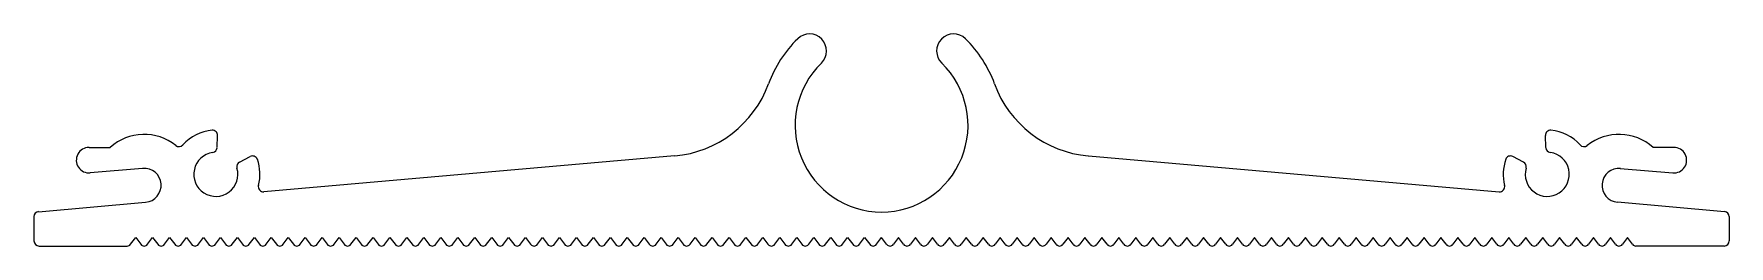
# Model space of a CAD drawing. Extents: x 911 to 1011, y 2286 to 2298.
import ezdxf

# ---------------------------------------------------------------- set-up
doc = ezdxf.new("R2010")
doc.units = 0
doc.layers.get('0').update_dxf_attribs({"linetype": 'CONTINUOUS'})

msp = doc.modelspace()

# ---------------------------------------------------------------- linework, layer by layer
for p, q in [((921.87, 2291.59), (921.9, 2292.3)), ((1000.26, 2291.59), (1000.23, 2292.3)), ((914.32, 2291.6), (915.56, 2291.6)), ((923.19, 2290.74), (923.82, 2291.07)), ((948.86, 2291.11), (924.63, 2288.99)), ((973.27, 2291.11), (997.51, 2288.99)), ((998.94, 2290.74), (998.31, 2291.07)), ((1007.81, 2291.6), (1006.58, 2291.6)), ((917.48, 2290.37), (914.38, 2290.1)), ((1004.65, 2290.37), (1007.75, 2290.1)), ((911.34, 2287.82), (917.65, 2288.38)), ((1010.79, 2287.82), (1004.48, 2288.38)), ((911.07, 2287.53), (911.07, 2286.1)), ((1011.07, 2287.53), (1011.07, 2286.1)), ((916.77, 2285.9), (917.07, 2286.3)), ((917.07, 2286.3), (917.37, 2285.9)), ((917.77, 2285.9), (918.07, 2286.3)), ((918.07, 2286.3), (918.37, 2285.9)), ((918.77, 2285.9), (919.07, 2286.3)), ((919.07, 2286.3), (919.37, 2285.9)), ((919.77, 2285.9), (920.07, 2286.3)), ((920.07, 2286.3), (920.37, 2285.9)), ((920.77, 2285.9), (921.07, 2286.3)), ((921.07, 2286.3), (921.37, 2285.9)), ((921.77, 2285.9), (922.07, 2286.3)), ((922.07, 2286.3), (922.37, 2285.9)), ((922.77, 2285.9), (923.07, 2286.3)), ((923.07, 2286.3), (923.37, 2285.9)), ((923.77, 2285.9), (924.07, 2286.3)), ((924.07, 2286.3), (924.37, 2285.9)), ((924.77, 2285.9), (925.07, 2286.3)), ((925.07, 2286.3), (925.37, 2285.9)), ((925.77, 2285.9), (926.07, 2286.3)), ((926.07, 2286.3), (926.37, 2285.9)), ((926.77, 2285.9), (927.07, 2286.3)), ((927.07, 2286.3), (927.37, 2285.9)), ((927.77, 2285.9), (928.07, 2286.3)), ((928.07, 2286.3), (928.37, 2285.9)), ((928.77, 2285.9), (929.07, 2286.3)), ((929.07, 2286.3), (929.37, 2285.9)), ((929.77, 2285.9), (930.07, 2286.3)), ((930.07, 2286.3), (930.37, 2285.9)), ((930.77, 2285.9), (931.07, 2286.3)), ((931.07, 2286.3), (931.37, 2285.9)), ((931.77, 2285.9), (932.07, 2286.3)), ((932.07, 2286.3), (932.37, 2285.9)), ((932.77, 2285.9), (933.07, 2286.3)), ((933.07, 2286.3), (933.37, 2285.9)), ((933.77, 2285.9), (934.07, 2286.3)), ((934.07, 2286.3), (934.37, 2285.9)), ((934.77, 2285.9), (935.07, 2286.3)), ((935.07, 2286.3), (935.37, 2285.9)), ((935.77, 2285.9), (936.07, 2286.3)), ((936.07, 2286.3), (936.37, 2285.9)), ((936.77, 2285.9), (937.07, 2286.3)), ((937.07, 2286.3), (937.37, 2285.9)), ((937.77, 2285.9), (938.07, 2286.3)), ((938.07, 2286.3), (938.37, 2285.9)), ((938.77, 2285.9), (939.07, 2286.3)), ((939.07, 2286.3), (939.37, 2285.9)), ((939.77, 2285.9), (940.07, 2286.3)), ((940.07, 2286.3), (940.37, 2285.9)), ((940.77, 2285.9), (941.07, 2286.3)), ((941.07, 2286.3), (941.37, 2285.9)), ((941.77, 2285.9), (942.07, 2286.3)), ((942.07, 2286.3), (942.37, 2285.9)), ((942.77, 2285.9), (943.07, 2286.3)), ((943.07, 2286.3), (943.37, 2285.9)), ((943.77, 2285.9), (944.07, 2286.3)), ((944.07, 2286.3), (944.37, 2285.9)), ((944.77, 2285.9), (945.07, 2286.3)), ((945.07, 2286.3), (945.37, 2285.9)), ((945.77, 2285.9), (946.07, 2286.3)), ((946.07, 2286.3), (946.37, 2285.9)), ((946.77, 2285.9), (947.07, 2286.3)), ((947.07, 2286.3), (947.37, 2285.9)), ((947.77, 2285.9), (948.07, 2286.3)), ((948.07, 2286.3), (948.37, 2285.9)), ((948.77, 2285.9), (949.07, 2286.3)), ((949.07, 2286.3), (949.37, 2285.9)), ((949.77, 2285.9), (950.07, 2286.3)), ((950.07, 2286.3), (950.37, 2285.9)), ((950.77, 2285.9), (951.07, 2286.3)), ((951.07, 2286.3), (951.37, 2285.9)), ((951.77, 2285.9), (952.07, 2286.3)), ((952.07, 2286.3), (952.37, 2285.9)), ((952.77, 2285.9), (953.07, 2286.3)), ((953.07, 2286.3), (953.37, 2285.9)), ((953.77, 2285.9), (954.07, 2286.3)), ((954.07, 2286.3), (954.37, 2285.9)), ((954.77, 2285.9), (955.07, 2286.3)), ((955.07, 2286.3), (955.37, 2285.9)), ((955.77, 2285.9), (956.07, 2286.3)), ((956.07, 2286.3), (956.37, 2285.9)), ((956.77, 2285.9), (957.07, 2286.3)), ((957.07, 2286.3), (957.37, 2285.9)), ((957.77, 2285.9), (958.07, 2286.3)), ((958.07, 2286.3), (958.37, 2285.9)), ((958.77, 2285.9), (959.07, 2286.3)), ((959.07, 2286.3), (959.37, 2285.9)), ((959.77, 2285.9), (960.07, 2286.3)), ((960.07, 2286.3), (960.37, 2285.9)), ((960.77, 2285.9), (961.07, 2286.3)), ((961.37, 2285.9), (961.07, 2286.3)), ((962.07, 2286.3), (961.77, 2285.9)), ((962.37, 2285.9), (962.07, 2286.3)), ((963.07, 2286.3), (962.77, 2285.9)), ((963.37, 2285.9), (963.07, 2286.3)), ((964.07, 2286.3), (963.77, 2285.9)), ((964.37, 2285.9), (964.07, 2286.3)), ((965.07, 2286.3), (964.77, 2285.9)), ((965.37, 2285.9), (965.07, 2286.3)), ((966.07, 2286.3), (965.77, 2285.9)), ((966.37, 2285.9), (966.07, 2286.3)), ((967.07, 2286.3), (966.77, 2285.9)), ((967.37, 2285.9), (967.07, 2286.3)), ((968.07, 2286.3), (967.77, 2285.9)), ((968.37, 2285.9), (968.07, 2286.3)), ((969.07, 2286.3), (968.77, 2285.9)), ((969.37, 2285.9), (969.07, 2286.3)), ((970.07, 2286.3), (969.77, 2285.9)), ((970.37, 2285.9), (970.07, 2286.3)), ((971.07, 2286.3), (970.77, 2285.9)), ((971.37, 2285.9), (971.07, 2286.3)), ((972.07, 2286.3), (971.77, 2285.9)), ((972.37, 2285.9), (972.07, 2286.3)), ((973.07, 2286.3), (972.77, 2285.9)), ((973.37, 2285.9), (973.07, 2286.3)), ((974.07, 2286.3), (973.77, 2285.9)), ((974.37, 2285.9), (974.07, 2286.3)), ((975.07, 2286.3), (974.77, 2285.9)), ((975.37, 2285.9), (975.07, 2286.3)), ((976.07, 2286.3), (975.77, 2285.9)), ((976.37, 2285.9), (976.07, 2286.3)), ((977.07, 2286.3), (976.77, 2285.9)), ((977.37, 2285.9), (977.07, 2286.3)), ((978.07, 2286.3), (977.77, 2285.9)), ((978.37, 2285.9), (978.07, 2286.3)), ((979.07, 2286.3), (978.77, 2285.9)), ((979.37, 2285.9), (979.07, 2286.3)), ((980.07, 2286.3), (979.77, 2285.9)), ((980.37, 2285.9), (980.07, 2286.3)), ((981.07, 2286.3), (980.77, 2285.9)), ((981.37, 2285.9), (981.07, 2286.3)), ((982.07, 2286.3), (981.77, 2285.9)), ((982.37, 2285.9), (982.07, 2286.3)), ((983.07, 2286.3), (982.77, 2285.9)), ((983.37, 2285.9), (983.07, 2286.3)), ((984.07, 2286.3), (983.77, 2285.9)), ((984.37, 2285.9), (984.07, 2286.3)), ((985.07, 2286.3), (984.77, 2285.9)), ((985.37, 2285.9), (985.07, 2286.3)), ((986.07, 2286.3), (985.77, 2285.9)), ((986.37, 2285.9), (986.07, 2286.3)), ((987.07, 2286.3), (986.77, 2285.9)), ((987.37, 2285.9), (987.07, 2286.3)), ((988.07, 2286.3), (987.77, 2285.9)), ((988.37, 2285.9), (988.07, 2286.3)), ((989.07, 2286.3), (988.77, 2285.9)), ((989.37, 2285.9), (989.07, 2286.3)), ((990.07, 2286.3), (989.77, 2285.9)), ((990.37, 2285.9), (990.07, 2286.3)), ((991.07, 2286.3), (990.77, 2285.9)), ((991.37, 2285.9), (991.07, 2286.3)), ((992.07, 2286.3), (991.77, 2285.9)), ((992.37, 2285.9), (992.07, 2286.3)), ((993.07, 2286.3), (992.77, 2285.9)), ((993.37, 2285.9), (993.07, 2286.3)), ((994.07, 2286.3), (993.77, 2285.9)), ((994.37, 2285.9), (994.07, 2286.3)), ((995.07, 2286.3), (994.77, 2285.9)), ((995.37, 2285.9), (995.07, 2286.3)), ((996.07, 2286.3), (995.77, 2285.9)), ((996.37, 2285.9), (996.07, 2286.3)), ((997.07, 2286.3), (996.77, 2285.9)), ((997.37, 2285.9), (997.07, 2286.3)), ((998.07, 2286.3), (997.77, 2285.9)), ((998.37, 2285.9), (998.07, 2286.3)), ((999.07, 2286.3), (998.77, 2285.9)), ((999.37, 2285.9), (999.07, 2286.3)), ((1000.07, 2286.3), (999.77, 2285.9)), ((1000.37, 2285.9), (1000.07, 2286.3)), ((1001.07, 2286.3), (1000.77, 2285.9)), ((1001.37, 2285.9), (1001.07, 2286.3)), ((1002.07, 2286.3), (1001.77, 2285.9)), ((1002.37, 2285.9), (1002.07, 2286.3)), ((1003.07, 2286.3), (1002.77, 2285.9)), ((1003.37, 2285.9), (1003.07, 2286.3)), ((1004.07, 2286.3), (1003.77, 2285.9)), ((1004.37, 2285.9), (1004.07, 2286.3)), ((1005.07, 2286.3), (1004.77, 2285.9)), ((1005.37, 2285.9), (1005.07, 2286.3)), ((911.37, 2285.8), (916.57, 2285.8)), ((1010.77, 2285.8), (1005.57, 2285.8))]:
    msp.add_line(p, q)
for centre, radius, start, end in [((956.82, 2297.28), 1, 314.1645, 134.1645), ((965.32, 2297.28), 1, 45.8355, 225.8355), ((961.07, 2292.9), 7.1, 134.1645, 159.8624), ((961.07, 2292.9), 7.1, 20.1376, 45.8355), ((961.07, 2292.9), 5.1, 134.1645, 270), ((961.07, 2292.9), 5.1, 270, 45.8355), ((948.3, 2297.58), 6.5, 275, 339.8624), ((973.83, 2297.58), 6.5, 200.1376, 265), ((917.57, 2289.37), 3, 51.3046, 132.0551), ((921.8, 2290.02), 2.6, 94.795, 138.3282), ((921.6, 2292.31), 0.3, 357.3003, 94.795), ((1000.53, 2292.31), 0.3, 85.205, 182.6997), ((1000.34, 2290.02), 2.6, 41.6718, 85.205), ((1004.57, 2289.37), 3, 47.9449, 128.6954), ((914.32, 2290.85), 0.752, 90, 275), ((919.63, 2291.95), 0.3, 231.3046, 318.3282), ((921.8, 2290.02), 1.3, 98.1072, 16.4931), ((921.57, 2291.6), 0.3, 278.1072, 357.3003), ((923.96, 2290.8), 0.3, 19.8053, 117.3), ((998.17, 2290.8), 0.3, 62.7, 160.1947), ((1000.34, 2290.02), 1.3, 163.5069, 81.8928), ((1000.56, 2291.6), 0.3, 182.6997, 261.8928), ((1002.5, 2291.95), 0.3, 221.6718, 308.6954), ((1007.81, 2290.85), 0.752, 265, 90), ((917.57, 2289.37), 1, 275, 95), ((923.33, 2290.47), 0.3, 117.3, 196.4931), ((921.8, 2290.02), 2.6, 345.3245, 19.8053), ((1000.34, 2290.02), 2.6, 160.1947, 194.6755), ((998.8, 2290.47), 0.3, 343.5069, 62.7), ((1004.57, 2289.37), 1, 85, 265), ((924.6, 2289.29), 0.3, 165.3245, 275), ((997.53, 2289.29), 0.3, 265, 14.6755), ((911.37, 2287.53), 0.3, 95, 180), ((1010.77, 2287.53), 0.3, 0, 85), ((911.37, 2286.1), 0.3, 180, 270), ((1010.77, 2286.1), 0.3, 270, 360), ((916.57, 2286.05), 0.25, 270, 323.1301), ((917.57, 2286.05), 0.25, 216.8699, 323.1301), ((918.57, 2286.05), 0.25, 216.8699, 323.1301), ((919.57, 2286.05), 0.25, 216.8699, 323.1301), ((920.57, 2286.05), 0.25, 216.8699, 323.1301), ((921.57, 2286.05), 0.25, 216.8699, 323.1301), ((922.57, 2286.05), 0.25, 216.8699, 323.1301), ((923.57, 2286.05), 0.25, 216.8699, 323.1301), ((924.57, 2286.05), 0.25, 216.8699, 323.1301), ((925.57, 2286.05), 0.25, 216.8699, 323.1301), ((926.57, 2286.05), 0.25, 216.8699, 323.1301), ((927.57, 2286.05), 0.25, 216.8699, 323.1301), ((928.57, 2286.05), 0.25, 216.8699, 323.1301), ((929.57, 2286.05), 0.25, 216.8699, 323.1301), ((930.57, 2286.05), 0.25, 216.8699, 323.1301), ((931.57, 2286.05), 0.25, 216.8699, 323.1301), ((932.57, 2286.05), 0.25, 216.8699, 323.1301), ((933.57, 2286.05), 0.25, 216.8699, 323.1301), ((934.57, 2286.05), 0.25, 216.8699, 323.1301), ((935.57, 2286.05), 0.25, 216.8699, 323.1301), ((936.57, 2286.05), 0.25, 216.8699, 323.1301), ((937.57, 2286.05), 0.25, 216.8699, 323.1301), ((938.57, 2286.05), 0.25, 216.8699, 323.1301), ((939.57, 2286.05), 0.25, 216.8699, 323.1301), ((940.57, 2286.05), 0.25, 216.8699, 323.1301), ((941.57, 2286.05), 0.25, 216.8699, 323.1301), ((942.57, 2286.05), 0.25, 216.8699, 323.1301), ((943.57, 2286.05), 0.25, 216.8699, 323.1301), ((944.57, 2286.05), 0.25, 216.8699, 323.1301), ((945.57, 2286.05), 0.25, 216.8699, 323.1301), ((946.57, 2286.05), 0.25, 216.8699, 323.1301), ((947.57, 2286.05), 0.25, 216.8699, 323.1301), ((948.57, 2286.05), 0.25, 216.8699, 323.1301), ((949.57, 2286.05), 0.25, 216.8699, 323.1301), ((950.57, 2286.05), 0.25, 216.8699, 323.1301), ((951.57, 2286.05), 0.25, 216.8699, 323.1301), ((952.57, 2286.05), 0.25, 216.8699, 323.1301), ((953.57, 2286.05), 0.25, 216.8699, 323.1301), ((954.57, 2286.05), 0.25, 216.8699, 323.1301), ((955.57, 2286.05), 0.25, 216.8699, 323.1301), ((956.57, 2286.05), 0.25, 216.8699, 323.1301), ((957.57, 2286.05), 0.25, 216.8699, 323.1301), ((958.57, 2286.05), 0.25, 216.8699, 323.1301), ((959.57, 2286.05), 0.25, 216.8699, 323.1301), ((960.57, 2286.05), 0.25, 216.8699, 323.1301), ((961.57, 2286.05), 0.25, 216.8699, 323.1301), ((962.57, 2286.05), 0.25, 216.8699, 323.1301), ((963.57, 2286.05), 0.25, 216.8699, 323.1301), ((964.57, 2286.05), 0.25, 216.8699, 323.1301), ((965.57, 2286.05), 0.25, 216.8699, 323.1301), ((966.57, 2286.05), 0.25, 216.8699, 323.1301), ((967.57, 2286.05), 0.25, 216.8699, 323.1301), ((968.57, 2286.05), 0.25, 216.8699, 323.1301), ((969.57, 2286.05), 0.25, 216.8699, 323.1301), ((970.57, 2286.05), 0.25, 216.8699, 323.1301), ((971.57, 2286.05), 0.25, 216.8699, 323.1301), ((972.57, 2286.05), 0.25, 216.8699, 323.1301), ((973.57, 2286.05), 0.25, 216.8699, 323.1301), ((974.57, 2286.05), 0.25, 216.8699, 323.1301), ((975.57, 2286.05), 0.25, 216.8699, 323.1301), ((976.57, 2286.05), 0.25, 216.8699, 323.1301), ((977.57, 2286.05), 0.25, 216.8699, 323.1301), ((978.57, 2286.05), 0.25, 216.8699, 323.1301), ((979.57, 2286.05), 0.25, 216.8699, 323.1301), ((980.57, 2286.05), 0.25, 216.8699, 323.1301), ((981.57, 2286.05), 0.25, 216.8699, 323.1301), ((982.57, 2286.05), 0.25, 216.8699, 323.1301), ((983.57, 2286.05), 0.25, 216.8699, 323.1301), ((984.57, 2286.05), 0.25, 216.8699, 323.1301), ((985.57, 2286.05), 0.25, 216.8699, 323.1301), ((986.57, 2286.05), 0.25, 216.8699, 323.1301), ((987.57, 2286.05), 0.25, 216.8699, 323.1301), ((988.57, 2286.05), 0.25, 216.8699, 323.1301), ((989.57, 2286.05), 0.25, 216.8699, 323.1301), ((990.57, 2286.05), 0.25, 216.8699, 323.1301), ((991.57, 2286.05), 0.25, 216.8699, 323.1301), ((992.57, 2286.05), 0.25, 216.8699, 323.1301), ((993.57, 2286.05), 0.25, 216.8699, 323.1301), ((994.57, 2286.05), 0.25, 216.8699, 323.1301), ((995.57, 2286.05), 0.25, 216.8699, 323.1301), ((996.57, 2286.05), 0.25, 216.8699, 323.1301), ((997.57, 2286.05), 0.25, 216.8699, 323.1301), ((998.57, 2286.05), 0.25, 216.8699, 323.1301), ((999.57, 2286.05), 0.25, 216.8699, 323.1301), ((1000.57, 2286.05), 0.25, 216.8699, 323.1301), ((1001.57, 2286.05), 0.25, 216.8699, 323.1301), ((1002.57, 2286.05), 0.25, 216.8699, 323.1301), ((1003.57, 2286.05), 0.25, 216.8699, 323.1301), ((1004.57, 2286.05), 0.25, 216.8699, 323.1301), ((1005.57, 2286.05), 0.25, 216.8699, 270)]:
    msp.add_arc(centre, radius, start, end)

doc.saveas('drawing.dxf')
